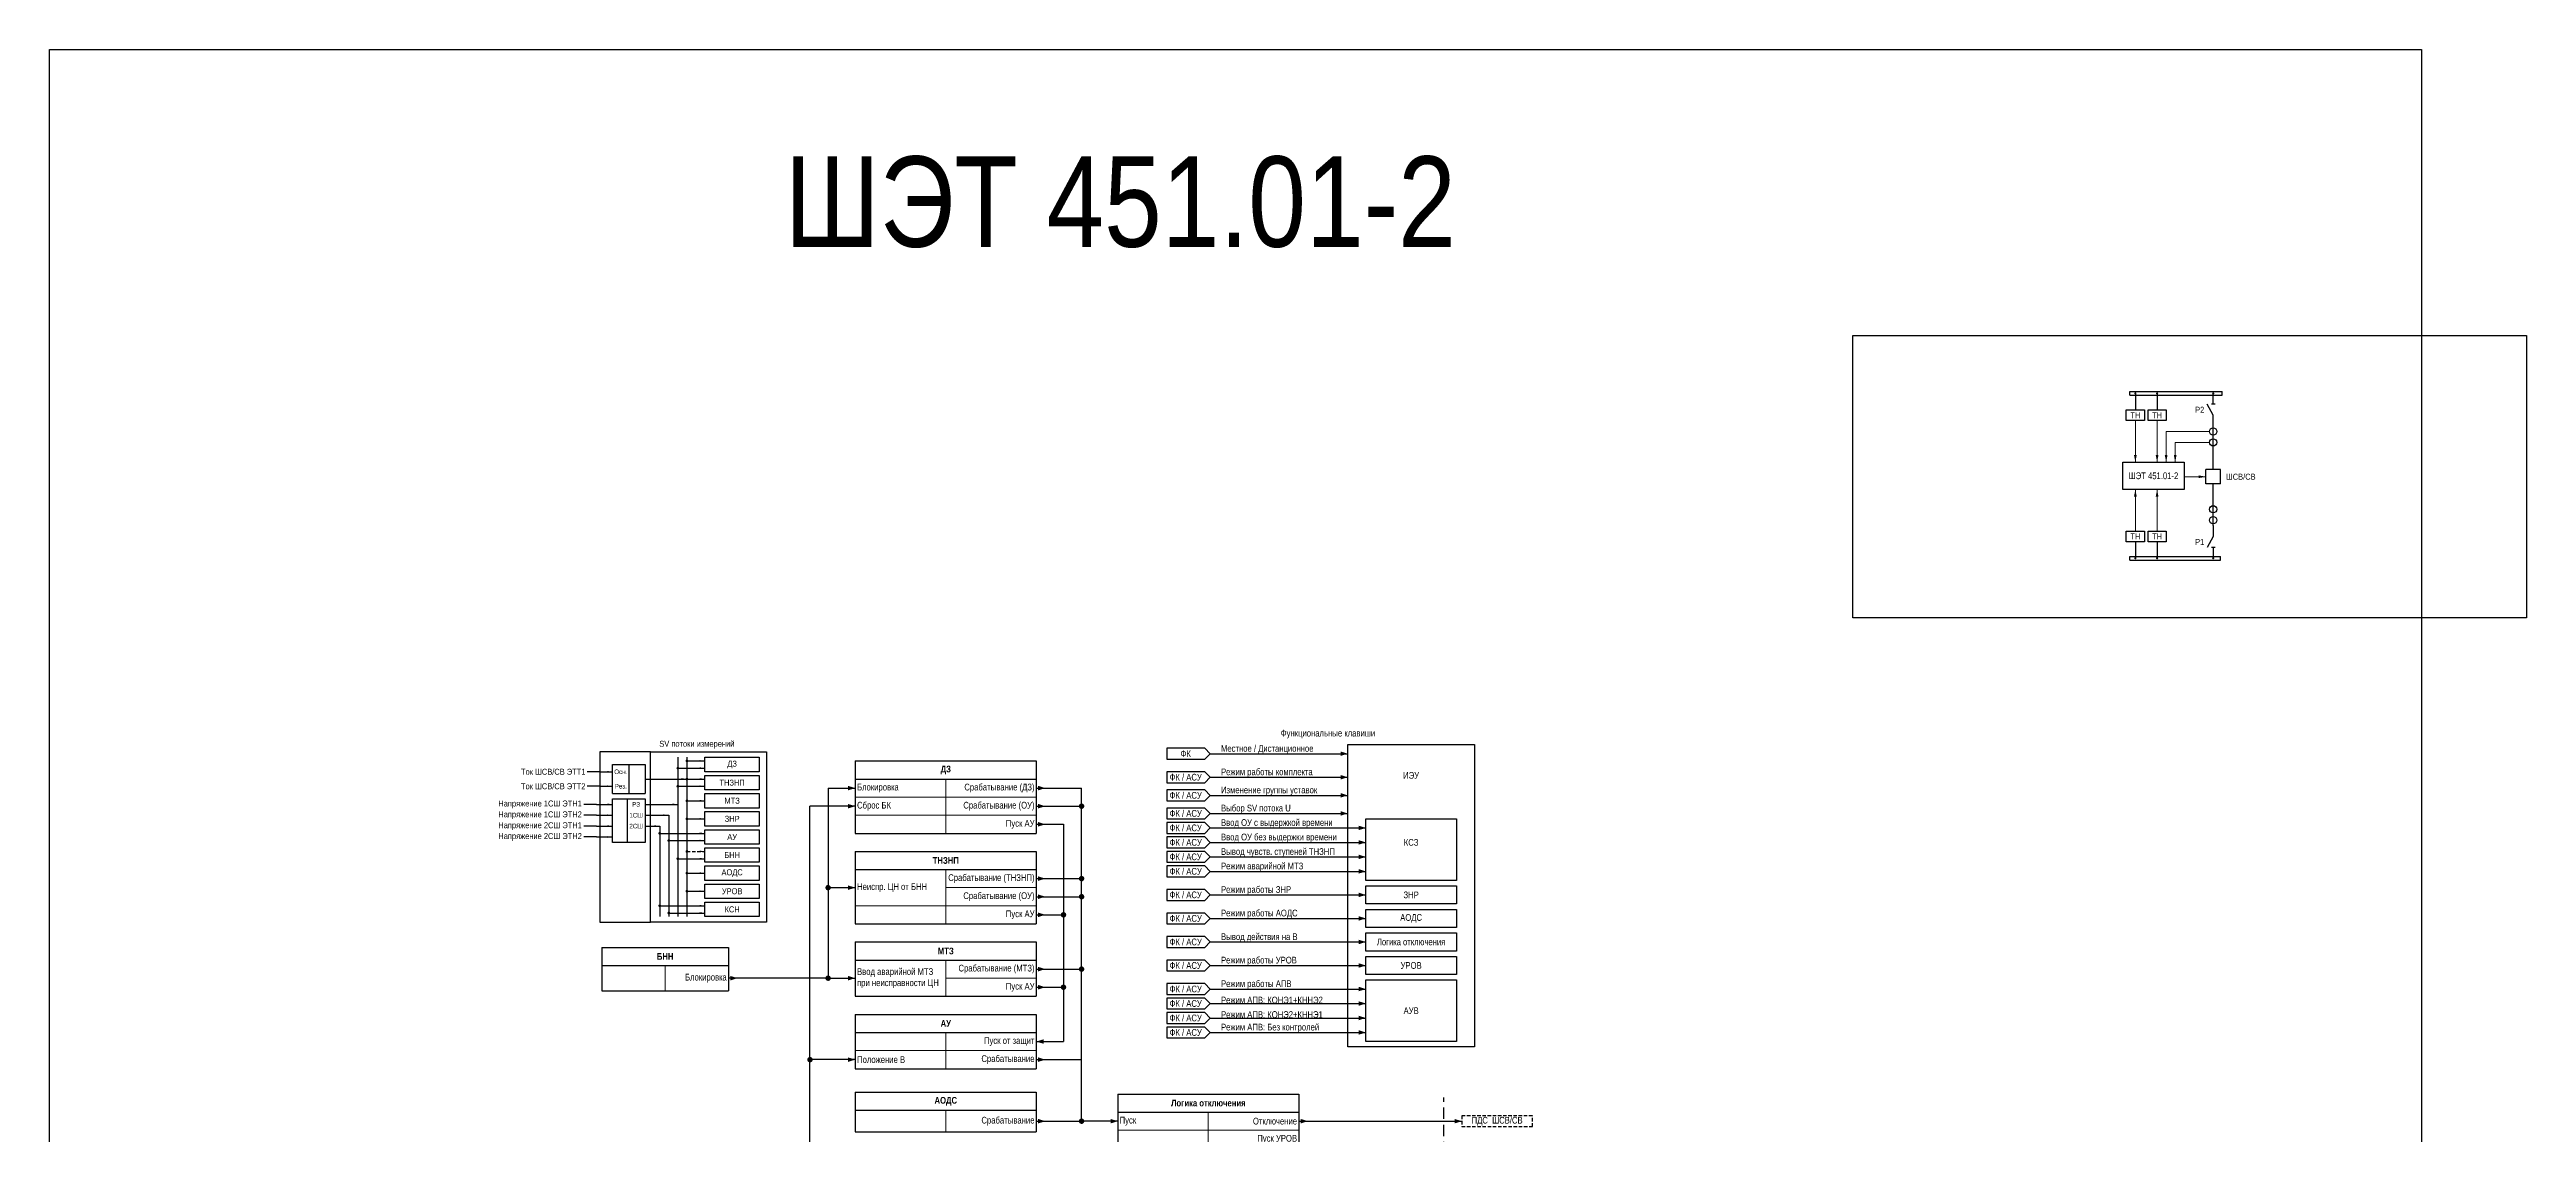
# Model space of a CAD drawing. Header units: millimetres. Extents: x 559 to 4268, y -3459 to 3336.
# Drawn here: x 2900 to 4268, y -2113 to -1514 of the extents above; entities that cross this region are included whole.
import ezdxf
from ezdxf.enums import TextEntityAlignment as Align

# ---------------------------------------------------------------- set-up
doc = ezdxf.new("R2010")
doc.units = ezdxf.units.MM
doc.linetypes.add('штриховая2', pattern=[9.525, 6.35, -3.175])
doc.linetypes.add('штрихпунктирная2', pattern=[12.7, 6.35, -3.175, 0, -3.175])
for name, color, linetype, lineweight in [('Основная', 7, 'Continuous', 30), ('Отключение_включение', 1, 'Continuous', 30), ('Тонкая', 7, 'Continuous', 18), ('Цепи внешние', 84, 'Continuous', 30), ('Цепи внутренние', 5, 'Continuous', 30), ('Цепи ТН', 200, 'Continuous', 30), ('Цепи ТТ', 23, 'Continuous', 30), ('Цепи ТТ  других присоединений', 23, 'штрихпунктирная2', 30), ('Цепь - ФК и АСУ', 132, 'Continuous', 30)]:
    doc.layers.add(name, color=color, linetype=linetype, lineweight=lineweight)
doc.styles.add('Narrow', font='ARIALN.TTF')
doc.styles.add('Вывод', font='tahoma.ttf', dxfattribs={"height": 2.5})
doc.styles.add('Компонент', font='ARIALN.TTF', dxfattribs={"height": 3.5})
doc.styles.add('Табл дан', font='ARIALN.TTF')
doc.styles.add('Табл загол', font='ARIALNB.TTF')

# ---------------------------------------------------------------- blocks, each defined once
blk = doc.blocks.new('*U96')
at = {"color": 0, "linetype": 'ByBlock'}
for p, q in [((0, 0), (51, 0)), ((0, -2), (0, 0)), ((51, -2), (51, 0)), ((0, -2), (51, -2))]:
    blk.add_line(p, q, dxfattribs=at)
at = {"layer": 'Основная', "style": 'Компонент'}
blk.add_attdef('ОШ', text='', height=3.5, dxfattribs=at).set_placement((6, 4), align=Align.MIDDLE_CENTER)
blk = doc.blocks.new('*U51')
at = {"color": 0, "linetype": 'ByBlock'}
for p, q in [((0, 0), (-8, 0)), ((-8, -8), (-8, 0)), ((0, -8), (0, 0)), ((0, -8), (-8, -8))]:
    blk.add_line(p, q, dxfattribs=at)
at = {"layer": 'Основная', "style": 'Компонент'}
blk.add_attdef('ОУ', text='', height=3.5, dxfattribs=at).set_placement((-15, -3), align=Align.MIDDLE_CENTER)
blk = doc.blocks.new('*U18')
at = {"color": 0, "linetype": 'ByBlock'}
blk.add_line((0, 0), (6, 3.4), dxfattribs=at)
blk = doc.blocks.new('*U10')
at = {"color": 0}
blk.add_line((0, -1), (0, 1), dxfattribs=at)
blk = doc.blocks.new('*U50')
at = {"color": 0, "linetype": 'ByBlock'}
for p, q in [((0, 9), (0, 3)), ((0, -3), (0, -9))]:
    blk.add_line(p, q, dxfattribs=at)
at = {"color": 0, "linetype": 'ByBlock', "ltscale": 0.25, "xscale": -1, "rotation": 90}
for name, p in [('*U18', (0, 3)), ('*U10', (0, -3))]:
    blk.add_blockref(name, p, dxfattribs=at)
at = {"layer": 'Основная'}
for tag, height, style, p in [('ОУ', 3.5, 'Компонент', (-12, 0)), ('В2', 2.5, 'Вывод', (2, 7)), ('В1', 2.5, 'Вывод', (2, -7))]:
    blk.add_attdef(tag, text='', height=height, dxfattribs=dict(at, style=style)).set_placement(p, align=Align.MIDDLE_CENTER)
blk = doc.blocks.new('*U95')
at = {"linetype": 'ByBlock'}
blk.add_circle((0, 0), 2, dxfattribs=at)
at = {"layer": 'Основная', "color": 0, "linetype": 'ByBlock'}
blk.add_line((0, -3), (0, 3), dxfattribs=at)
at = {"layer": 'Основная', "linetype": 'ByBlock', "style": 'Компонент'}
blk.add_attdef('ОУ', text='', height=3.5, dxfattribs=at).set_placement((-6, 0), align=Align.MIDDLE_CENTER)
blk = doc.blocks.new('*U53')
at = {"color": 0, "linetype": 'ByBlock'}
for p, q in [((0, 3), (0, 9)), ((0, -9), (0, -3))]:
    blk.add_line(p, q, dxfattribs=at)
at = {"color": 0, "linetype": 'ByBlock', "ltscale": 0.25, "rotation": 89.99999999999999}
for name, p in [('*U18', (0, -3)), ('*U10', (0, 3))]:
    blk.add_blockref(name, p, dxfattribs=at)
at = {"layer": 'Основная'}
for tag, height, style, p in [('ОУ', 3.5, 'Компонент', (-12, 0)), ('В1', 2.5, 'Вывод', (2, 7)), ('В2', 2.5, 'Вывод', (2, -7))]:
    blk.add_attdef(tag, text='', height=height, dxfattribs=dict(at, style=style)).set_placement(p, align=Align.MIDDLE_CENTER)
blk = doc.blocks.new('*U97')
at = {"color": 0, "linetype": 'ByBlock'}
for p, q in [((0, 0), (50, 0)), ((0, -2), (0, 0)), ((50, -2), (50, 0)), ((0, -2), (50, -2))]:
    blk.add_line(p, q, dxfattribs=at)
at = {"layer": 'Основная', "style": 'Компонент'}
blk.add_attdef('ОШ', text='', height=3.5, dxfattribs=at).set_placement((6, 4), align=Align.MIDDLE_CENTER)
blk = doc.blocks.new('Point')
at = {"layer": 'Основная', "color": 0, "const_width": 1.5}
blk.add_lwpolyline([(-0.75, 0, 1), (0.75, 0, 1)], format="xyb", close=True, dxfattribs=at)
blk = doc.blocks.new('*T153')
at = {"layer": 'Основная', "color": 0, "linetype": 'ByBlock', "lineweight": -2, "transparency": 16777216}
for p, q in [((0, 0), (70, 0)), ((0, 0), (0, -10)), ((70, 0), (70, -10))]:
    blk.add_line(p, q, dxfattribs=at)
at = {"layer": 'Основная', "color": 0, "linetype": 'ByBlock', "lineweight": 30, "transparency": 16777216}
for p, q in [((0, -10), (70, -10)), ((0, -10), (0, -24)), ((70, -10), (70, -24)), ((0, -24), (70, -24))]:
    blk.add_line(p, q, dxfattribs=at)
at = {"layer": 'Основная', "color": 0, "linetype": 'ByBlock', "lineweight": 18, "transparency": 16777216}
blk.add_line((35, -10), (35, -24), dxfattribs=at)
at = {"layer": 'Основная', "color": 0, "transparency": 16777216, "char_height": 3.7}
for s, insert, width, attachment_point, style in [('{\\C256;БНН}', (35, -5), 67, 5, 'Табл загол'), ('Блокировка', (69, -17), 33, 6, 'Табл дан')]:
    blk.add_mtext(s, dxfattribs=dict(at, insert=insert, width=width, attachment_point=attachment_point, style=style))
blk = doc.blocks.new('*T158')
at = {"layer": 'Основная', "color": 0, "linetype": 'ByBlock', "lineweight": -2, "transparency": 16777216}
for p, q in [((0, 0), (100, 0)), ((0, 0), (0, -10)), ((100, 0), (100, -10))]:
    blk.add_line(p, q, dxfattribs=at)
at = {"layer": 'Основная', "color": 0, "linetype": 'ByBlock', "lineweight": 30, "transparency": 16777216}
for p, q in [((0, -10), (100, -10)), ((0, -10), (0, -40)), ((100, -10), (100, -40)), ((0, -40), (100, -40))]:
    blk.add_line(p, q, dxfattribs=at)
at = {"layer": 'Основная', "color": 0, "linetype": 'ByBlock', "lineweight": 18, "transparency": 16777216}
for p, q in [((50, -10), (50, -40)), ((0, -20), (100, -20)), ((0, -30), (100, -30))]:
    blk.add_line(p, q, dxfattribs=at)
at = {"layer": 'Основная', "color": 0, "transparency": 16777216, "char_height": 3.7}
for s, insert, width, attachment_point, style in [('Пуск', (1, -15), 48, 4, 'Табл дан'), ('{\\C256;Логика отключения}', (50, -5), 97, 5, 'Табл загол'), ('Отключение', (99, -15), 48, 6, 'Табл дан'), ('Пуск УРОВ', (99, -25), 48, 6, 'Табл дан'), ('Запрет АПВ', (99, -35), 48, 6, 'Табл дан')]:
    blk.add_mtext(s, dxfattribs=dict(at, insert=insert, width=width, attachment_point=attachment_point, style=style))
blk = doc.blocks.new('*T148')
at = {"layer": 'Основная', "color": 0, "linetype": 'ByBlock', "lineweight": -2, "transparency": 16777216}
for p, q in [((0, 0), (100, 0)), ((0, 0), (0, -10)), ((100, 0), (100, -10))]:
    blk.add_line(p, q, dxfattribs=at)
at = {"layer": 'Основная', "color": 0, "linetype": 'ByBlock', "lineweight": 30, "transparency": 16777216}
for p, q in [((0, -10), (100, -10)), ((0, -10), (0, -40)), ((100, -10), (100, -40)), ((0, -40), (100, -40))]:
    blk.add_line(p, q, dxfattribs=at)
at = {"layer": 'Основная', "color": 0, "linetype": 'ByBlock', "lineweight": 18, "transparency": 16777216}
for p, q in [((50, -10), (50, -40)), ((0, -20), (100, -20)), ((0, -30), (100, -30))]:
    blk.add_line(p, q, dxfattribs=at)
at = {"layer": 'Основная', "color": 0, "transparency": 16777216, "char_height": 3.7}
for s, insert, width, attachment_point, style in [('{\\C256;Блокировка}', (1, -15), 48, 4, 'Табл дан'), ('{\\C256;ДЗ}', (50, -5), 97, 5, 'Табл загол'), ('Срабатывание (ДЗ)', (99, -15), 48, 6, 'Табл дан'), ('Сброс БК', (1, -25), 48, 4, 'Табл дан'), ('Срабатывание (ОУ)', (99, -25), 48, 6, 'Табл дан'), ('Пуск АУ', (99, -35), 48, 6, 'Табл дан')]:
    blk.add_mtext(s, dxfattribs=dict(at, insert=insert, width=width, attachment_point=attachment_point, style=style))
blk = doc.blocks.new('*T149')
at = {"layer": 'Основная', "color": 0, "linetype": 'ByBlock', "lineweight": -2, "transparency": 16777216}
for p, q in [((0, 0), (100, 0)), ((0, 0), (0, -10)), ((100, 0), (100, -10))]:
    blk.add_line(p, q, dxfattribs=at)
at = {"layer": 'Основная', "color": 0, "linetype": 'ByBlock', "lineweight": 30, "transparency": 16777216}
for p, q in [((0, -10), (100, -10)), ((0, -10), (0, -40)), ((100, -10), (100, -40)), ((0, -40), (100, -40))]:
    blk.add_line(p, q, dxfattribs=at)
at = {"layer": 'Основная', "color": 0, "linetype": 'ByBlock', "lineweight": 18, "transparency": 16777216}
for p, q in [((50, -10), (50, -40)), ((50, -20), (100, -20)), ((0, -30), (100, -30))]:
    blk.add_line(p, q, dxfattribs=at)
at = {"layer": 'Основная', "color": 0, "transparency": 16777216, "char_height": 3.7}
for s, insert, width, attachment_point, style in [('{\\C256;ТНЗНП}', (50, -5), 97, 5, 'Табл загол'), ('Срабатывание ({\\C256;ТНЗНП)}', (99, -15), 48, 6, 'Табл дан'), ('{\\C256;Неиспр. ЦН от БНН}', (1, -20), 48, 4, 'Табл дан'), ('Срабатывание (ОУ)', (99, -25), 48, 6, 'Табл дан'), ('Пуск АУ', (99, -35), 48, 6, 'Табл дан')]:
    blk.add_mtext(s, dxfattribs=dict(at, insert=insert, width=width, attachment_point=attachment_point, style=style))
blk = doc.blocks.new('*T150')
at = {"layer": 'Основная', "color": 0, "linetype": 'ByBlock', "lineweight": -2, "transparency": 16777216}
for p, q in [((0, 0), (100, 0)), ((0, 0), (0, -10)), ((100, 0), (100, -10))]:
    blk.add_line(p, q, dxfattribs=at)
at = {"layer": 'Основная', "color": 0, "linetype": 'ByBlock', "lineweight": 30, "transparency": 16777216}
for p, q in [((0, -10), (100, -10)), ((0, -10), (0, -30)), ((100, -10), (100, -30)), ((0, -30), (100, -30))]:
    blk.add_line(p, q, dxfattribs=at)
at = {"layer": 'Основная', "color": 0, "linetype": 'ByBlock', "lineweight": 18, "transparency": 16777216}
for p, q in [((50, -10), (50, -30)), ((50, -20), (100, -20))]:
    blk.add_line(p, q, dxfattribs=at)
at = {"layer": 'Основная', "color": 0, "transparency": 16777216, "char_height": 3.7}
for s, insert, width, attachment_point, style in [('{\\C256;МТЗ}', (50, -5), 97, 5, 'Табл загол'), ('Срабатывание (МТЗ)', (99, -15), 48, 6, 'Табл дан'), ('Ввод аварийной МТЗ при неисправности ЦН', (1, -20), 48, 4, 'Табл дан'), ('Пуск АУ', (99, -25), 48, 6, 'Табл дан')]:
    blk.add_mtext(s, dxfattribs=dict(at, insert=insert, width=width, attachment_point=attachment_point, style=style))
blk = doc.blocks.new('*T151')
at = {"layer": 'Основная', "color": 0, "linetype": 'ByBlock', "lineweight": -2, "transparency": 16777216}
for p, q in [((0, 0), (100, 0)), ((0, 0), (0, -10)), ((100, 0), (100, -10))]:
    blk.add_line(p, q, dxfattribs=at)
at = {"layer": 'Основная', "color": 0, "linetype": 'ByBlock', "lineweight": 30, "transparency": 16777216}
for p, q in [((0, -10), (100, -10)), ((0, -10), (0, -21.9)), ((100, -10), (100, -21.9)), ((0, -21.9), (100, -21.9))]:
    blk.add_line(p, q, dxfattribs=at)
at = {"layer": 'Основная', "color": 0, "linetype": 'ByBlock', "lineweight": 18, "transparency": 16777216}
blk.add_line((50, -10), (50, -21.9), dxfattribs=at)
at = {"layer": 'Основная', "color": 0, "transparency": 16777216, "char_height": 3.7}
for s, insert, width, attachment_point, style in [('{\\C256;АОДС}', (50, -5), 97, 5, 'Табл загол'), ('Срабатывание ', (99, -16), 48, 6, 'Табл дан')]:
    blk.add_mtext(s, dxfattribs=dict(at, insert=insert, width=width, attachment_point=attachment_point, style=style))
blk = doc.blocks.new('*T152')
at = {"layer": 'Основная', "color": 0, "linetype": 'ByBlock', "lineweight": -2, "transparency": 16777216}
for p, q in [((0, 0), (100, 0)), ((0, 0), (0, -10)), ((100, 0), (100, -10))]:
    blk.add_line(p, q, dxfattribs=at)
at = {"layer": 'Основная', "color": 0, "linetype": 'ByBlock', "lineweight": 30, "transparency": 16777216}
for p, q in [((0, -10), (100, -10)), ((0, -10), (0, -30)), ((100, -10), (100, -30)), ((0, -30), (100, -30))]:
    blk.add_line(p, q, dxfattribs=at)
at = {"layer": 'Основная', "color": 0, "linetype": 'ByBlock', "lineweight": 18, "transparency": 16777216}
for p, q in [((50, -10), (50, -30)), ((0, -20), (100, -20))]:
    blk.add_line(p, q, dxfattribs=at)
at = {"layer": 'Основная', "color": 0, "transparency": 16777216, "char_height": 3.7}
for s, insert, width, attachment_point, style in [('{\\C256;АУ}', (50, -5), 97, 5, 'Табл загол'), ('Пуск от защит', (99, -15), 48, 6, 'Табл дан'), ('Положение В', (1, -25), 48, 4, 'Табл дан'), ('Срабатывание', (99, -25), 48, 6, 'Табл дан')]:
    blk.add_mtext(s, dxfattribs=dict(at, insert=insert, width=width, attachment_point=attachment_point, style=style))

msp = doc.modelspace()

# ---------------------------------------------------------------- linework, layer by layer
at = {"layer": 'Основная', "color": 1}
msp.add_lwpolyline([(2900, -1514), (4210, -1514), (4210, -3113), (2900, -3113)], close=True, dxfattribs=at)
at = {"layer": 'Основная'}
for points in [[(3896, -1672), (4268, -1672), (4268, -1828), (3896, -1828)], [(4047, -1713), (4057, -1713), (4057, -1719), (4047, -1719)], [(4059, -1713), (4069, -1713), (4069, -1719), (4059, -1719)], [(4045, -1742), (4079, -1742), (4079, -1757), (4045, -1757)], [(4047, -1780), (4057, -1780), (4057, -1786), (4047, -1786)], [(4059, -1780), (4069, -1780), (4069, -1786), (4059, -1786)], [(3617, -1898), (3687, -1898), (3687, -2065), (3617, -2065)], [(3262, -1905), (3292, -1905), (3292, -1913), (3262, -1913)], [(3262, -1915), (3292, -1915), (3292, -1923), (3262, -1923)], [(3262, -1925), (3292, -1925), (3292, -1933), (3262, -1933)], [(3262, -1935), (3292, -1935), (3292, -1943), (3262, -1943)], [(3262, -1945), (3292, -1945), (3292, -1953), (3262, -1953)], [(3262, -1955), (3292, -1955), (3292, -1963), (3262, -1963)], [(3262, -1965), (3292, -1965), (3292, -1973), (3262, -1973)], [(3262, -1975), (3292, -1975), (3292, -1983), (3262, -1983)], [(3262, -1985), (3292, -1985), (3292, -1993), (3262, -1993)]]:
    msp.add_lwpolyline(points, close=True, dxfattribs=at)
at = {"layer": 'Основная', "ltscale": 0.25, "const_width": 0.6}
for points in [[(4051.7, -1704, 1), (4052.3, -1704, 1)], [(4051.7, -1704, 1), (4052.3, -1704, 1)], [(4063.7, -1704, 1), (4064.3, -1704, 1)], [(4063.7, -1704, 1), (4064.3, -1704, 1)], [(4094.7, -1704, 1), (4095.3, -1704, 1)], [(4051.7, -1795, 1), (4052.3, -1795, 1)], [(4051.7, -1795, 1), (4052.3, -1795, 1)], [(4063.7, -1795, 1), (4064.3, -1795, 1)], [(4063.7, -1795, 1), (4064.3, -1795, 1)], [(4094.7, -1795, 1), (4095.3, -1795, 1)], [(4094.7, -1795, 1), (4095.3, -1795, 1)]]:
    msp.add_lwpolyline(points, format="xyb", close=True, dxfattribs=at)
at = {"layer": 'Основная'}
for points in [[(4052, -1704), (4052, -1713)], [(4064, -1704), (4064, -1713)], [(4095, -1729), (4095, -1723)], [(4095, -1746), (4095, -1734)], [(4095, -1765), (4095, -1754)], [(4095, -1777), (4095, -1777)], [(4052, -1786), (4052, -1795)], [(4064, -1786), (4064, -1795)]]:
    msp.add_lwpolyline(points, dxfattribs=at)
at = {"layer": 'Основная', "ltscale": 0.3}
msp.add_lwpolyline([(3232, -1902), (3204, -1902), (3204, -1996), (3232, -1996)], dxfattribs=at)
for points in [[(3232, -1902), (3296, -1902), (3296, -1996), (3232, -1996)], [(3627, -1939), (3677, -1939), (3677, -1973), (3627, -1973)], [(3627, -1976), (3677, -1976), (3677, -1986), (3627, -1986)], [(3627, -1989), (3677, -1989), (3677, -1999), (3627, -1999)], [(3627, -2002), (3677, -2002), (3677, -2012), (3627, -2012)], [(3627, -2015), (3677, -2015), (3677, -2025), (3627, -2025)], [(3627, -2028), (3677, -2028), (3677, -2062), (3627, -2062)]]:
    msp.add_lwpolyline(points, close=True, dxfattribs=at)
at = {"layer": 'Отключение_включение', "ltscale": 0.3}
for points in [[(3450, -1922, 0, 2.5, 0), (3446, -1922, 0, 0, 0)], [(3450, -1932, 0, 2.5, 0), (3446, -1932, 0, 0, 0)], [(3450, -1972, 0, 2.5, 0), (3446, -1972, 0, 0, 0)], [(3450, -1982, 0, 2.5, 0), (3446, -1982, 0, 0, 0)], [(3450, -2022, 0, 2.5, 0), (3446, -2022, 0, 0, 0)], [(3450, -2072, 0, 2.5, 0), (3446, -2072, 0, 0, 0)], [(3450, -2106, 0, 2.5, 0), (3446, -2106, 0, 0, 0)], [(3490, -2106, 0, 2.5, 0), (3486, -2106, 0, 0, 0)], [(3595, -2106, 0, 2.5, 0), (3591, -2106, 0, 0, 0)], [(3680, -2106, 0, 2.5, 0), (3676, -2106, 0, 0, 0)]]:
    msp.add_lwpolyline(points, format="xyseb", dxfattribs=at)
at = {"layer": 'Отключение_включение'}
for points in [[(3445, -1922), (3470, -1922)], [(3445, -1932), (3470, -1932)]]:
    msp.add_lwpolyline(points, dxfattribs=at)
at = {"layer": 'Отключение_включение', "ltscale": 0.3}
for points in [[(3470, -2106), (3470, -1922)], [(3470, -2106), (3470, -1922)], [(3445, -1972), (3470, -1972)], [(3445, -1982), (3470, -1982), (3470, -1982)], [(3445, -2022), (3470, -2022)], [(3445, -2072), (3470, -2072)], [(3445, -2106), (3470, -2106)], [(3490, -2106), (3470, -2106)], [(3590, -2106), (3680, -2106)]]:
    msp.add_lwpolyline(points, dxfattribs=at)
at = {"layer": 'Тонкая'}
for points in [[(4052, -1719), (4052, -1742)], [(4064, -1719), (4064, -1742)], [(4093, -1725), (4069, -1725)], [(4069, -1742), (4069, -1725)], [(4093, -1731), (4074, -1731)], [(4074, -1742), (4074, -1731)], [(4091, -1750), (4079, -1750)], [(4052, -1757), (4052, -1780)], [(4064, -1757), (4064, -1780)]]:
    msp.add_lwpolyline(points, dxfattribs=at)
at = {"layer": 'Тонкая', "ltscale": 0.3}
for points in [[(4052, -1742, 0, 1.5, 0), (4052, -1738, 0, 0, 0)], [(4064, -1742, 0, 1.5, 0), (4064, -1738, 0, 0, 0)], [(4069, -1742, 0, 1.5, 0), (4069, -1738, 0, 0, 0)], [(4074, -1742, 0, 1.5, 0), (4074, -1738, 0, 0, 0)], [(4091, -1750, 0, 1.5, 0), (4087, -1750, 0, 0, 0)], [(4052, -1757, 0, 1.5, 0), (4052, -1761, 0, 0, 0)], [(4064, -1757, 0, 1.5, 0), (4064, -1761, 0, 0, 0)]]:
    msp.add_lwpolyline(points, format="xyseb", dxfattribs=at)
at = {"layer": 'Цепи внешние', "linetype": 'штриховая2', "ltscale": 0.3}
msp.add_lwpolyline([(3719, -2103), (3680, -2103), (3680, -2109), (3719, -2109)], close=True, dxfattribs=at)
at = {"layer": 'Цепи внутренние'}
for points in [[(3330, -1922), (3330, -2027)], [(3330, -1922), (3345, -1922)], [(3445, -1942), (3460, -1942)], [(3460, -1942), (3460, -2062)], [(3330, -1977), (3345, -1977)], [(3445, -1992), (3460, -1992)], [(3330, -2027), (3345, -2027)], [(3445, -2032), (3460, -2032)]]:
    msp.add_lwpolyline(points, dxfattribs=at)
at = {"layer": 'Цепи внутренние', "ltscale": 0.3}
for points in [[(3345, -1922, 0, 2.5, 0), (3341, -1922, 0, 0, 0)], [(3345, -1932, 0, 2.5, 0), (3341, -1932, 0, 0, 0)], [(3450, -1942, 0, 2.5, 0), (3446, -1942, 0, 0, 0)], [(3345, -1977, 0, 2.5, 0), (3341, -1977, 0, 0, 0)], [(3450, -1992, 0, 2.5, 0), (3446, -1992, 0, 0, 0)], [(3280, -2027, 0, 2.5, 0), (3276, -2027, 0, 0, 0)], [(3345, -2027, 0, 2.5, 0), (3341, -2027, 0, 0, 0)], [(3450, -2032, 0, 2.5, 0), (3446, -2032, 0, 0, 0)], [(3445, -2062, 0, 2.5, 0), (3449, -2062, 0, 0, 0)], [(3345, -2072, 0, 2.5, 0), (3341, -2072, 0, 0, 0)]]:
    msp.add_lwpolyline(points, format="xyseb", dxfattribs=at)
for points in [[(3320, -2136), (3320, -1932)], [(3345, -1932), (3320, -1932)], [(3330, -2027), (3275, -2027)], [(3445, -2062), (3460, -2062)], [(3345, -2072), (3320, -2072)]]:
    msp.add_lwpolyline(points, dxfattribs=at)
at = {"layer": 'Цепи внутренние', "linetype": 'штриховая2'}
msp.add_lwpolyline([(3670, -2581), (3670, -2093)], dxfattribs=at)
at = {"layer": 'Цепи ТН', "ltscale": 0.3}
for points in [[(3247, -1905), (3247, -1993)], [(3247, -1911), (3262, -1911)], [(3247, -1921), (3262, -1921)], [(3202, -1931), (3195, -1931)], [(3202, -1937), (3195, -1937)], [(3202, -1931), (3211, -1931)], [(3202, -1937), (3211, -1937)], [(3229, -1931), (3247, -1931)], [(3229, -1937), (3242, -1937)], [(3242, -1937), (3242, -1993)], [(3202, -1943), (3195, -1943)], [(3202, -1949), (3195, -1949)], [(3202, -1943), (3211, -1943)], [(3202, -1949), (3211, -1949)], [(3229, -1943), (3237, -1943)], [(3237, -1943), (3237, -1993)], [(3237, -1947), (3262, -1947)], [(3242, -1951), (3262, -1951)], [(3247, -1961), (3262, -1961)], [(3237, -1987), (3262, -1987)], [(3242, -1991), (3262, -1991)]]:
    msp.add_lwpolyline(points, dxfattribs=at)
at = {"layer": 'Цепи ТН'}
for points in [[(3262, -1911, 0, 1, 0), (3259, -1911, 0, 0, 0)], [(3262, -1921, 0, 1, 0), (3259, -1921, 0, 0, 0)], [(3211, -1931, 0, 1, 0), (3208, -1931, 0, 0, 0)], [(3211, -1937, 0, 1, 0), (3208, -1937, 0, 0, 0)], [(3211, -1943, 0, 1, 0), (3208, -1943, 0, 0, 0)], [(3237, -1943, 0, 1, 0), (3234, -1943, 0, 0, 0)], [(3242, -1937, 0, 1, 0), (3239, -1937, 0, 0, 0)], [(3247, -1931, 0, 1, 0), (3244, -1931, 0, 0, 0)], [(3211, -1949, 0, 1, 0), (3208, -1949, 0, 0, 0)], [(3262, -1947, 0, 1, 0), (3259, -1947, 0, 0, 0)], [(3262, -1951, 0, 1, 0), (3259, -1951, 0, 0, 0)], [(3262, -1961, 0, 1, 0), (3259, -1961, 0, 0, 0)], [(3262, -1987, 0, 1, 0), (3259, -1987, 0, 0, 0)], [(3262, -1991, 0, 1, 0), (3259, -1991, 0, 0, 0)]]:
    msp.add_lwpolyline(points, format="xyseb", dxfattribs=at)
at = {"layer": 'Цепи ТН', "ltscale": 0.3}
msp.add_lwpolyline([(3211, -1928), (3229, -1928), (3229, -1952), (3211, -1952)], close=True, dxfattribs=at)
at = {"layer": 'Цепи ТН'}
msp.add_lwpolyline([(3219, -1928), (3219, -1952)], dxfattribs=at)
at = {"layer": 'Цепи ТТ', "ltscale": 0.3}
for points in [[(3204, -1913), (3197, -1913)], [(3204, -1913), (3197, -1913)], [(3204, -1913), (3211, -1913)], [(3211, -1925), (3211, -1909), (3229, -1909), (3229, -1925)], [(3252, -1905), (3252, -1993)], [(3252, -1907), (3262, -1907)], [(3204, -1921), (3197, -1921)], [(3204, -1921), (3211, -1921)], [(3229, -1917), (3252, -1917)], [(3252, -1917), (3262, -1917)], [(3252, -1929), (3262, -1929)], [(3252, -1939), (3262, -1939)], [(3252, -1969), (3262, -1969)], [(3252, -1979), (3262, -1979)]]:
    msp.add_lwpolyline(points, dxfattribs=at)
at = {"layer": 'Цепи ТТ'}
for points in [[(3220, -1909), (3220, -1925)], [(3211, -1925), (3229, -1925)]]:
    msp.add_lwpolyline(points, dxfattribs=at)
for points in [[(3262, -1907, 0, 1, 0), (3259, -1907, 0, 0, 0)], [(3252, -1917, 0, 1, 0), (3249, -1917, 0, 0, 0)], [(3262, -1917, 0, 1, 0), (3259, -1917, 0, 0, 0)], [(3262, -1929, 0, 1, 0), (3259, -1929, 0, 0, 0)], [(3262, -1939, 0, 1, 0), (3259, -1939, 0, 0, 0)], [(3262, -1957, 0, 1, 0), (3259, -1957, 0, 0, 0)], [(3262, -1969, 0, 1, 0), (3259, -1969, 0, 0, 0)], [(3262, -1979, 0, 1, 0), (3259, -1979, 0, 0, 0)]]:
    msp.add_lwpolyline(points, format="xyseb", dxfattribs=at)
at = {"layer": 'Цепи ТТ', "linetype": 'штриховая2', "ltscale": 0.3}
msp.add_lwpolyline([(3252, -1957), (3262, -1957)], dxfattribs=at)
at = {"layer": 'Цепи ТТ  других присоединений'}
for points in [[(3211, -1913, 0, 1, 0), (3208, -1913, 0, 0, 0)], [(3211, -1921, 0, 1, 0), (3208, -1921, 0, 0, 0)]]:
    msp.add_lwpolyline(points, format="xyseb", dxfattribs=at)
at = {"layer": 'Цепь - ФК и АСУ', "ltscale": 0.3}
for points in [[(3541, -1903), (3538, -1900), (3517, -1900), (3517, -1906), (3538, -1906), (3541, -1903)], [(3541, -1916), (3538, -1913), (3517, -1913), (3517, -1919), (3538, -1919), (3541, -1916)], [(3541, -1926), (3538, -1923), (3517, -1923), (3517, -1929), (3538, -1929), (3541, -1926)], [(3541, -1936), (3538, -1933), (3517, -1933), (3517, -1939), (3538, -1939), (3541, -1936)], [(3541, -1944), (3538, -1941), (3517, -1941), (3517, -1947), (3538, -1947), (3541, -1944)], [(3541, -1952), (3538, -1949), (3517, -1949), (3517, -1955), (3538, -1955), (3541, -1952)], [(3541, -1960), (3538, -1957), (3517, -1957), (3517, -1963), (3538, -1963), (3541, -1960)], [(3541, -1968), (3538, -1965), (3517, -1965), (3517, -1971), (3538, -1971), (3541, -1968)], [(3541, -1981), (3538, -1978), (3517, -1978), (3517, -1984), (3538, -1984), (3541, -1981)], [(3541, -1994), (3538, -1991), (3517, -1991), (3517, -1997), (3538, -1997), (3541, -1994)], [(3541, -2007), (3538, -2004), (3517, -2004), (3517, -2010), (3538, -2010), (3541, -2007)], [(3541, -2020), (3538, -2017), (3517, -2017), (3517, -2023), (3538, -2023), (3541, -2020)], [(3541, -2033), (3538, -2030), (3517, -2030), (3517, -2036), (3538, -2036), (3541, -2033)], [(3541, -2041), (3538, -2038), (3517, -2038), (3517, -2044), (3538, -2044), (3541, -2041)], [(3541, -2049), (3538, -2046), (3517, -2046), (3517, -2052), (3538, -2052), (3541, -2049)], [(3541, -2057), (3538, -2054), (3517, -2054), (3517, -2060), (3538, -2060), (3541, -2057)]]:
    msp.add_lwpolyline(points, dxfattribs=at)
at = {"layer": 'Цепь - ФК и АСУ'}
for points in [[(3541, -1903), (3617, -1903)], [(3541, -1916), (3617, -1916)], [(3541, -1926), (3617, -1926)], [(3541, -1936), (3617, -1936)], [(3541, -1944), (3627, -1944)], [(3541, -1952), (3627, -1952)], [(3541, -1960), (3627, -1960)], [(3541, -1968), (3627, -1968)], [(3541, -1981), (3627, -1981)], [(3541, -1994), (3627, -1994)], [(3541, -2007), (3627, -2007)], [(3541, -2020), (3627, -2020)], [(3541, -2033), (3627, -2033)], [(3541, -2041), (3627, -2041)], [(3541, -2049), (3627, -2049)], [(3541, -2057), (3627, -2057)]]:
    msp.add_lwpolyline(points, dxfattribs=at)
at = {"layer": 'Цепь - ФК и АСУ', "ltscale": 0.3}
for points in [[(3617, -1903, 0, 2.5, 0), (3613, -1903, 0, 0, 0)], [(3617, -1916, 0, 2.5, 0), (3613, -1916, 0, 0, 0)], [(3617, -1926, 0, 2.5, 0), (3613, -1926, 0, 0, 0)], [(3617, -1936, 0, 2.5, 0), (3613, -1936, 0, 0, 0)], [(3627, -1944, 0, 2.5, 0), (3623, -1944, 0, 0, 0)], [(3627, -1952, 0, 2.5, 0), (3623, -1952, 0, 0, 0)], [(3627, -1960, 0, 2.5, 0), (3623, -1960, 0, 0, 0)], [(3627, -1968, 0, 2.5, 0), (3623, -1968, 0, 0, 0)], [(3627, -1981, 0, 2.5, 0), (3623, -1981, 0, 0, 0)], [(3627, -1994, 0, 2.5, 0), (3623, -1994, 0, 0, 0)], [(3627, -2007, 0, 2.5, 0), (3623, -2007, 0, 0, 0)], [(3627, -2020, 0, 2.5, 0), (3623, -2020, 0, 0, 0)], [(3627, -2033, 0, 2.5, 0), (3623, -2033, 0, 0, 0)], [(3627, -2041, 0, 2.5, 0), (3623, -2041, 0, 0, 0)], [(3627, -2049, 0, 2.5, 0), (3623, -2049, 0, 0, 0)], [(3627, -2057, 0, 2.5, 0), (3623, -2057, 0, 0, 0)]]:
    msp.add_lwpolyline(points, format="xyseb", dxfattribs=at)

# ---------------------------------------------------------------- block references
for name, p in [('*T148', (3345, -1907)), ('*T149', (3345, -1957)), ('*T153', (3205, -2010)), ('*T150', (3345, -2007)), ('*T152', (3345, -2047)), ('*T151', (3345, -2090)), ('*T158', (3490, -2091))]:
    msp.add_blockref(name, p)
at = {"layer": 'Основная', "ltscale": 0.25}
for name, p in [('*U96', (4049, -1703)), ('*U53', (4095, -1713)), ('*U95', (4095, -1725)), ('*U95', (4095, -1731)), ('*U51', (4099, -1746)), ('*U50', (4095, -1786)), ('*U95', (4095, -1768)), ('*U95', (4095, -1774)), ('*U97', (4049, -1794))]:
    msp.add_blockref(name, p, dxfattribs=at)
at = {"layer": 'Отключение_включение'}
for p in [(3470, -1932), (3470, -1972), (3470, -1982), (3470, -2022), (3470, -2106)]:
    msp.add_blockref('Point', p, dxfattribs=at)
at = {"layer": 'Цепи внутренние'}
for p in [(3330, -1977), (3460, -1992), (3330, -2027), (3460, -2032), (3320, -2072)]:
    msp.add_blockref('Point', p, dxfattribs=at)
at = {"layer": 'Цепи ТН', "xscale": 0.5, "yscale": 0.5, "zscale": 0.5}
for p in [(3247, -1911), (3247, -1921), (3237, -1947), (3242, -1951), (3247, -1961), (3237, -1987), (3242, -1991)]:
    msp.add_blockref('Point', p, dxfattribs=at)
at = {"layer": 'Цепи ТТ', "xscale": 0.5, "yscale": 0.5, "zscale": 0.5}
for p in [(3252, -1907), (3252, -1917), (3252, -1929), (3252, -1939), (3252, -1957), (3252, -1969), (3252, -1979)]:
    msp.add_blockref('Point', p, dxfattribs=at)

# ---------------------------------------------------------------- texts
at = {"layer": 'Основная', "color": 2, "style": 'Narrow'}
msp.add_text('ШЭТ 451.01-2', height=50, dxfattribs=at).set_placement((3306, -1623))
at = {"layer": 'Основная', "style": 'Narrow'}
for s, p in [('Р2', (4085, -1713)), ('ШСВ/СВ', (4102, -1750)), ('Р1', (4085, -1786))]:
    msp.add_text(s, height=3.3, dxfattribs=at).set_placement(p, align=Align.MIDDLE_LEFT)
for s, insert, char_height, width, attachment_point in [('ТН', (4052, -1716), 3.3, 10, 5), ('ТН', (4064, -1716), 3.3, 10, 5), ('ШЭТ 451.01-2', (4062, -1749.5), 3.7, 34, 5), ('ТН', (4052, -1783), 3.3, 10, 5), ('ТН', (4064, -1783), 3.3, 10, 5), ('SV потоки измерений', (3257.5, -1898), 3.3, 103, 5), ('ФК', (3527.5, -1903), 3.7, 21, 5), ('Местное / Дистанционное', (3547, -1903), 3.7, 89, 7), ('Функциональные клавиши', (3606.1, -1894.6), 3.7, 94, 8), ('Ток ШСВ/СВ ЭТТ1', (3196, -1913), 3.3, 71.498, 6), ('ДЗ', (3277, -1909), 3.3, 30, 5), ('ФК / АСУ', (3527.5, -1916), 3.7, 21, 5), ('Режим работы комплекта', (3547, -1916), 3.7, 89, 7), ('ИЭУ', (3652, -1915), 3.7, 70, 5), ('Напряжение 1СШ ЭТН1', (3194, -1931), 3.3, 71.498, 6), ('Ток ШСВ/СВ ЭТТ2', (3196, -1921), 3.3, 71.498, 6), ('ТНЗНП', (3277, -1919), 3.3, 30, 5), ('МТЗ', (3277, -1929), 3.3, 30, 5), ('ФК / АСУ', (3527.5, -1926), 3.7, 21, 5), ('Изменение группы уставок', (3547, -1926), 3.7, 89, 7), ('Напряжение 1СШ ЭТН2', (3194, -1937), 3.3, 71.498, 6), ('Напряжение 2СШ ЭТН1', (3194, -1943), 3.3, 71.498, 6), ('ЗНР', (3277, -1939), 3.3, 30, 5), ('ФК / АСУ', (3527.5, -1936), 3.7, 21, 5), ('ФК / АСУ', (3527.5, -1944), 3.7, 21, 5), ('Выбор SV потока U', (3547, -1936), 3.7, 89, 7), ('Ввод ОУ с выдержкой времени', (3547, -1944), 3.7, 99, 7), ('Напряжение 2СШ ЭТН2', (3194, -1949), 3.3, 71.498, 6), ('АУ', (3277, -1949), 3.3, 30, 5), ('ФК / АСУ', (3527.5, -1952), 3.7, 21, 5), ('Ввод ОУ без выдержки времени', (3547, -1952), 3.7, 99, 7), ('Вывод чувств. ступеней ТНЗНП', (3547, -1960), 3.7, 99, 7), ('КСЗ', (3652, -1952), 3.7, 50, 5), ('АОДС', (3277, -1969), 3.3, 30, 5), ('БНН', (3277, -1959), 3.3, 30, 5), ('ФК / АСУ', (3527.5, -1960), 3.7, 21, 5), ('ФК / АСУ', (3527.5, -1968), 3.7, 21, 5), ('Режим аварийной МТЗ', (3547, -1968), 3.7, 99, 7), ('УРОВ', (3277, -1979), 3.3, 30, 5), ('ФК / АСУ', (3527.5, -1981), 3.7, 21, 5), ('Режим работы ЗНР', (3547, -1981), 3.7, 89, 7), ('ЗНР', (3652, -1981), 3.7, 50, 5), ('КСН', (3277, -1989), 3.3, 30, 5), ('ФК / АСУ', (3527.5, -1994), 3.7, 21, 5), ('Режим работы АОДС', (3547, -1994), 3.7, 89, 7), ('АОДС', (3652, -1994), 3.7, 50, 5), ('ФК / АСУ', (3527.5, -2007), 3.7, 21, 5), ('Вывод действия на В', (3547, -2007), 3.7, 68, 7), ('Логика отключения', (3652, -2007), 3.7, 50, 5), ('ФК / АСУ', (3527.5, -2020), 3.7, 21, 5), ('Режим работы УРОВ', (3547, -2020), 3.7, 68, 7), ('УРОВ', (3652, -2020), 3.7, 50, 5), ('ФК / АСУ', (3527.5, -2033), 3.7, 21, 5), ('Режим работы АПВ', (3547, -2033), 3.7, 99, 7), ('Режим АПВ: {\\C0;КОНЭ1+КННЭ2}', (3547, -2041), 3.7, 99, 7), ('ФК / АСУ', (3527.5, -2041), 3.7, 21, 5), ('ФК / АСУ', (3527.5, -2049), 3.7, 21, 5), ('Режим АПВ:{\\C0; КОНЭ2+КННЭ1}', (3547, -2049), 3.7, 99, 7), ('Режим АПВ: Без контролей', (3547, -2057), 3.7, 99, 7), ('АУВ', (3652, -2045), 3.7, 50, 5), ('ФК / АСУ', (3527.5, -2057), 3.7, 21, 5), ('ПДС  ШСВ/СВ', (3699.5, -2106), 3.7, 39, 5)]:
    msp.add_mtext(s, dxfattribs=dict(at, insert=insert, char_height=char_height, width=width, attachment_point=attachment_point))
at = {"layer": 'Основная', "char_height": 2.5, "attachment_point": 5, "line_spacing_factor": 0.909091, "style": 'Narrow'}
for s, insert, width in [('Осн.', (3215.5, -1913), 9), ('Рез.', (3215.5, -1921), 9), ('2СШ', (3224, -1943), 10), ('1СШ', (3224, -1937), 10), ('РЗ', (3224, -1931), 10)]:
    msp.add_mtext(s, dxfattribs=dict(at, insert=insert, width=width))

doc.saveas('drawing.dxf')
